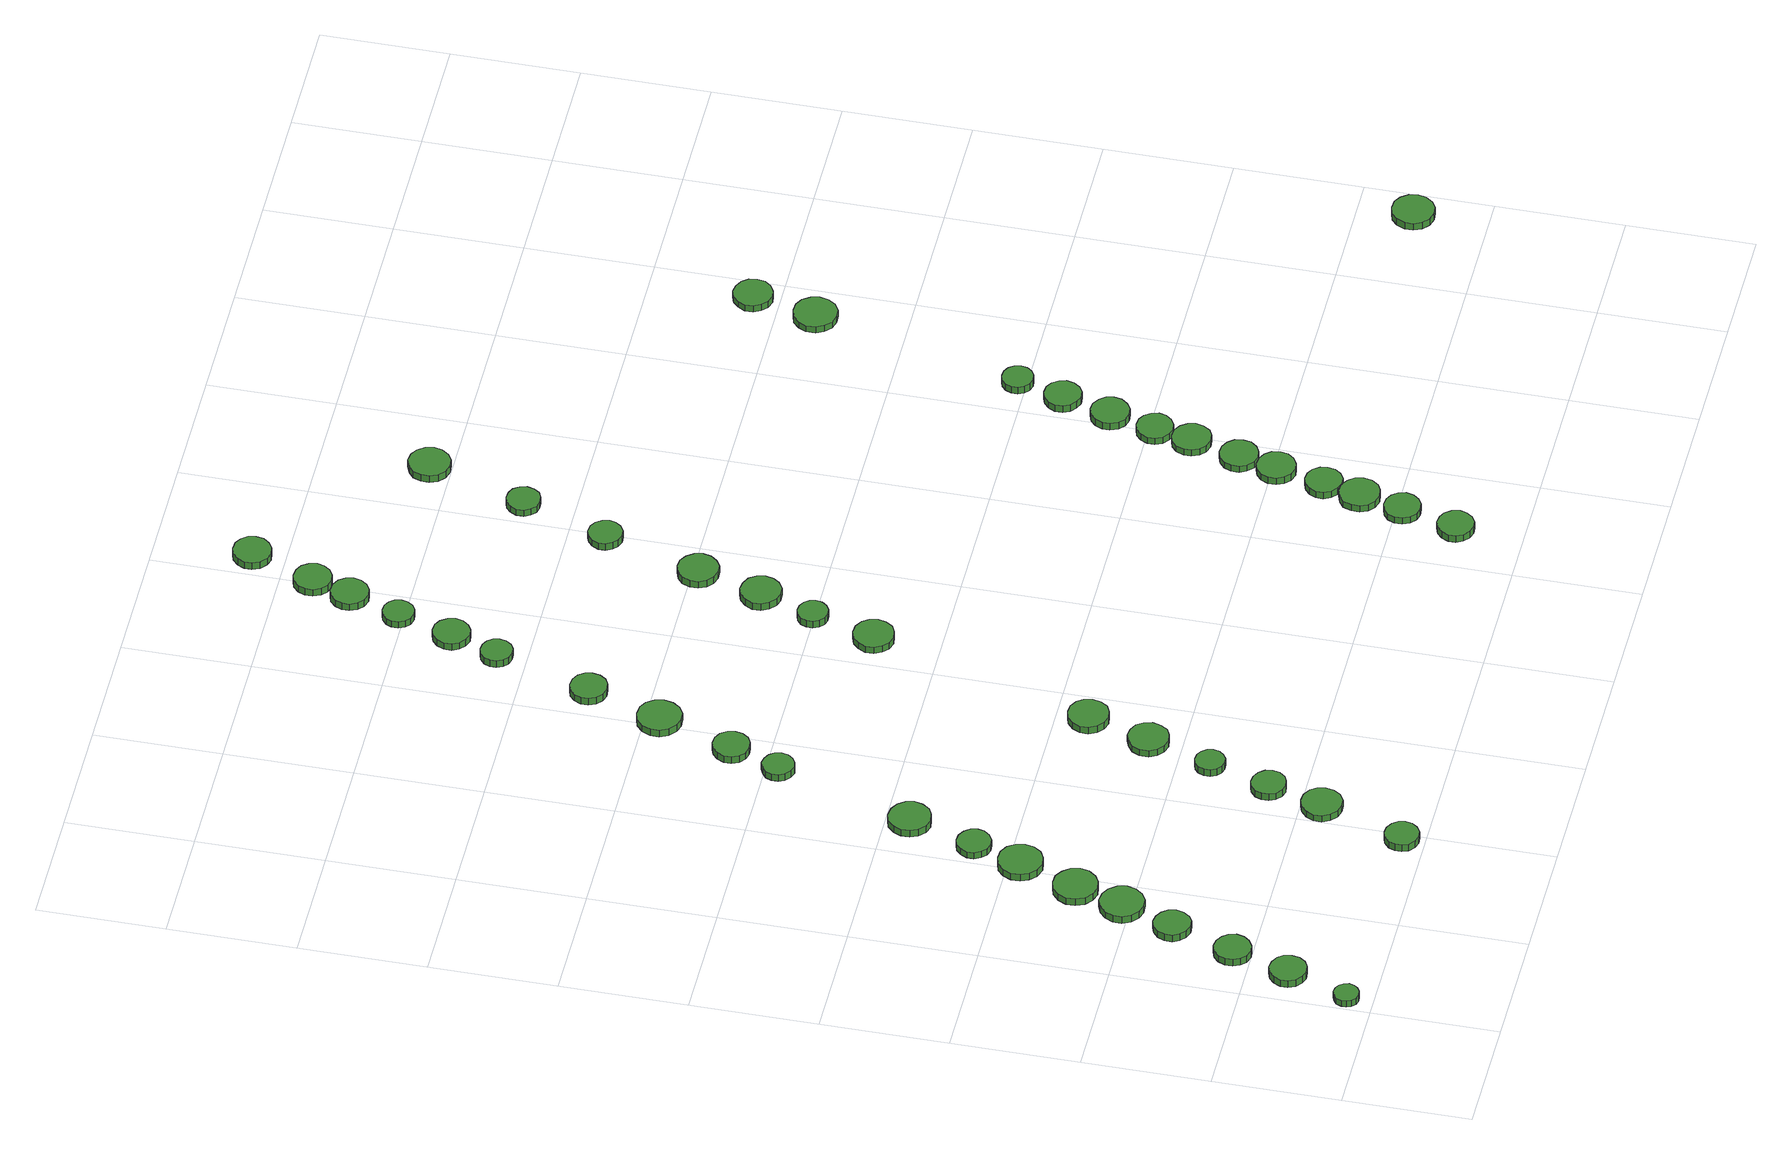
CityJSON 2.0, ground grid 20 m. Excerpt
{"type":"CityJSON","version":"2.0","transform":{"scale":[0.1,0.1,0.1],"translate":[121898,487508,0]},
"CityObjects":{
"tree1":{"type":"SolitaryVegetationObject","attributes":{"function":"something"},"geometry":[{"type":"MultiSurface","lod":"1","boundaries":[[[0,1,2,3,4,5,6,7,8,9,10,11,12,13,14]],[[15,16,17,18,19,20,21,22,23,24,25,26,27,28,29]],[[0,29,28,1]],[[1,28,27,2]],[[2,27,26,3]],[[3,26,25,4]],[[4,25,24,5]],[[5,24,23,6]],[[6,23,22,7]],[[7,22,21,8]],[[8,21,20,9]],[[9,20,19,10]],[[10,19,18,11]],[[11,18,17,12]],[[12,17,16,13]],[[13,16,15,14]],[[14,15,29,0]]]}]},
"tree2":{"type":"SolitaryVegetationObject","attributes":{"function":"something"},"geometry":[{"type":"MultiSurface","lod":"1","boundaries":[[[30,31,32,33,34,35,36,37,38,39,40,41,42,43,44]],[[45,46,47,48,49,50,51,52,53,54,55,56,57,58,59]],[[30,59,58,31]],[[31,58,57,32]],[[32,57,56,33]],[[33,56,55,34]],[[34,55,54,35]],[[35,54,53,36]],[[36,53,52,37]],[[37,52,51,38]],[[38,51,50,39]],[[39,50,49,40]],[[40,49,48,41]],[[41,48,47,42]],[[42,47,46,43]],[[43,46,45,44]],[[44,45,59,30]]]}]},
"tree3":{"type":"SolitaryVegetationObject","attributes":{"function":"something"},"geometry":[{"type":"MultiSurface","lod":"1","boundaries":[[[60,61,62,63,64,65,66,67,68,69,70,71,72,73,74]],[[75,76,77,78,79,80,81,82,83,84,85,86,87,88,89]],[[60,89,88,61]],[[61,88,87,62]],[[62,87,86,63]],[[63,86,85,64]],[[64,85,84,65]],[[65,84,83,66]],[[66,83,82,67]],[[67,82,81,68]],[[68,81,80,69]],[[69,80,79,70]],[[70,79,78,71]],[[71,78,77,72]],[[72,77,76,73]],[[73,76,75,74]],[[74,75,89,60]]]}]},
"tree4":{"type":"SolitaryVegetationObject","attributes":{"function":"something"},"geometry":[{"type":"MultiSurface","lod":"1","boundaries":[[[90,91,92,93,94,95,96,97,98,99,100,101,102,103,104]],[[105,106,107,108,109,110,111,112,113,114,115,116,117,118,119]],[[90,119,118,91]],[[91,118,117,92]],[[92,117,116,93]],[[93,116,115,94]],[[94,115,114,95]],[[95,114,113,96]],[[96,113,112,97]],[[97,112,111,98]],[[98,111,110,99]],[[99,110,109,100]],[[100,109,108,101]],[[101,108,107,102]],[[102,107,106,103]],[[103,106,105,104]],[[104,105,119,90]]]}]},
"tree5":{"type":"SolitaryVegetationObject","attributes":{"function":"something"},"geometry":[{"type":"MultiSurface","lod":"1","boundaries":[[[120,121,122,123,124,125,126,127,128,129,130,131,132,133,134]],[[135,136,137,138,139,140,141,142,143,144,145,146,147,148,149]],[[120,149,148,121]],[[121,148,147,122]],[[122,147,146,123]],[[123,146,145,124]],[[124,145,144,125]],[[125,144,143,126]],[[126,143,142,127]],[[127,142,141,128]],[[128,141,140,129]],[[129,140,139,130]],[[130,139,138,131]],[[131,138,137,132]],[[132,137,136,133]],[[133,136,135,134]],[[134,135,149,120]]]}]},
"tree6":{"type":"SolitaryVegetationObject","attributes":{"function":"something"},"geometry":[{"type":"MultiSurface","lod":"1","boundaries":[[[150,151,152,153,154,155,156,157,158,159,160,161,162,163,164]],[[165,166,167,168,169,170,171,172,173,174,175,176,177,178,179]],[[150,179,178,151]],[[151,178,177,152]],[[152,177,176,153]],[[153,176,175,154]],[[154,175,174,155]],[[155,174,173,156]],[[156,173,172,157]],[[157,172,171,158]],[[158,171,170,159]],[[159,170,169,160]],[[160,169,168,161]],[[161,168,167,162]],[[162,167,166,163]],[[163,166,165,164]],[[164,165,179,150]]]}]},
"tree7":{"type":"SolitaryVegetationObject","attributes":{"function":"something"},"geometry":[{"type":"MultiSurface","lod":"1","boundaries":[[[180,181,182,183,184,185,186,187,188,189,190,191,192,193,194]],[[195,196,197,198,199,200,201,202,203,204,205,206,207,208,209]],[[180,209,208,181]],[[181,208,207,182]],[[182,207,206,183]],[[183,206,205,184]],[[184,205,204,185]],[[185,204,203,186]],[[186,203,202,187]],[[187,202,201,188]],[[188,201,200,189]],[[189,200,199,190]],[[190,199,198,191]],[[191,198,197,192]],[[192,197,196,193]],[[193,196,195,194]],[[194,195,209,180]]]}]},
"tree8":{"type":"SolitaryVegetationObject","attributes":{"function":"something"},"geometry":[{"type":"MultiSurface","lod":"1","boundaries":[[[210,211,212,213,214,215,216,217,218,219,220,221,222,223,224]],[[225,226,227,228,229,230,231,232,233,234,235,236,237,238,239]],[[210,239,238,211]],[[211,238,237,212]],[[212,237,236,213]],[[213,236,235,214]],[[214,235,234,215]],[[215,234,233,216]],[[216,233,232,217]],[[217,232,231,218]],[[218,231,230,219]],[[219,230,229,220]],[[220,229,228,221]],[[221,228,227,222]],[[222,227,226,223]],[[223,226,225,224]],[[224,225,239,210]]]}]},
"tree9":{"type":"SolitaryVegetationObject","attributes":{"function":"something"},"geometry":[{"type":"MultiSurface","lod":"1","boundaries":[[[240,241,242,243,244,245,246,247,248,249,250,251,252,253,254]],[[255,256,257,258,259,260,261,262,263,264,265,266,267,268,269]],[[240,269,268,241]],[[241,268,267,242]],[[242,267,266,243]],[[243,266,265,244]],[[244,265,264,245]],[[245,264,263,246]],[[246,263,262,247]],[[247,262,261,248]],[[248,261,260,249]],[[249,260,259,250]],[[250,259,258,251]],[[251,258,257,252]],[[252,257,256,253]],[[253,256,255,254]],[[254,255,269,240]]]}]},
"tree10":{"type":"SolitaryVegetationObject","attributes":{"function":"something"},"geometry":[{"type":"MultiSurface","lod":"1","boundaries":[[[270,271,272,273,274,275,276,277,278,279,280,281,282,283,284]],[[285,286,287,288,289,290,291,292,293,294,295,296,297,298,299]],[[270,299,298,271]],[[271,298,297,272]],[[272,297,296,273]],[[273,296,295,274]],[[274,295,294,275]],[[275,294,293,276]],[[276,293,292,277]],[[277,292,291,278]],[[278,291,290,279]],[[279,290,289,280]],[[280,289,288,281]],[[281,288,287,282]],[[282,287,286,283]],[[283,286,285,284]],[[284,285,299,270]]]}]},
"tree11":{"type":"SolitaryVegetationObject","attributes":{"function":"something"},"geometry":[{"type":"MultiSurface","lod":"1","boundaries":[[[300,301,302,303,304,305,306,307,308,309,310,311,312,313,314]],[[315,316,317,318,319,320,321,322,323,324,325,326,327,328,329]],[[300,329,328,301]],[[301,328,327,302]],[[302,327,326,303]],[[303,326,325,304]],[[304,325,324,305]],[[305,324,323,306]],[[306,323,322,307]],[[307,322,321,308]],[[308,321,320,309]],[[309,320,319,310]],[[310,319,318,311]],[[311,318,317,312]],[[312,317,316,313]],[[313,316,315,314]],[[314,315,329,300]]]}]},
"tree12":{"type":"SolitaryVegetationObject","attributes":{"function":"something"},"geometry":[{"type":"MultiSurface","lod":"1","boundaries":[[[330,331,332,333,334,335,336,337,338,339,340,341,342,343,344]],[[345,346,347,348,349,350,351,352,353,354,355,356,357,358,359]],[[330,359,358,331]],[[331,358,357,332]],[[332,357,356,333]],[[333,356,355,334]],[[334,355,354,335]],[[335,354,353,336]],[[336,353,352,337]],[[337,352,351,338]],[[338,351,350,339]],[[339,350,349,340]],[[340,349,348,341]],[[341,348,347,342]],[[342,347,346,343]],[[343,346,345,344]],[[344,345,359,330]]]}]},
"tree13":{"type":"SolitaryVegetationObject","attributes":{"function":"something"},"geometry":[{"type":"MultiSurface","lod":"1","boundaries":[[[360,361,362,363,364,365,366,367,368,369,370,371,372,373,374]],[[375,376,377,378,379,380,381,382,383,384,385,386,387,388,389]],[[360,389,388,361]],[[361,388,387,362]],[[362,387,386,363]],[[363,386,385,364]],[[364,385,384,365]],[[365,384,383,366]],[[366,383,382,367]],[[367,382,381,368]],[[368,381,380,369]],[[369,380,379,370]],[[370,379,378,371]],[[371,378,377,372]],[[372,377,376,373]],[[373,376,375,374]],[[374,375,389,360]]]}]},
"tree14":{"type":"SolitaryVegetationObject","attributes":{"function":"something"},"geometry":[{"type":"MultiSurface","lod":"1","boundaries":[[[390,391,392,393,394,395,396,397,398,399,400,401,402,403,404]],[[405,406,407,408,409,410,411,412,413,414,415,416,417,418,419]],[[390,419,418,391]],[[391,418,417,392]],[[392,417,416,393]],[[393,416,415,394]],[[394,415,414,395]],[[395,414,413,396]],[[396,413,412,397]],[[397,412,411,398]],[[398,411,410,399]],[[399,410,409,400]],[[400,409,408,401]],[[401,408,407,402]],[[402,407,406,403]],[[403,406,405,404]],[[404,405,419,390]]]}]},
"tree15":{"type":"SolitaryVegetationObject","attributes":{"function":"something"},"geometry":[{"type":"MultiSurface","lod":"1","boundaries":[[[420,421,422,423,424,425,426,427,428,429,430,431,432,433,434]],[[435,436,437,438,439,440,441,442,443,444,445,446,447,448,449]],[[420,449,448,421]],[[421,448,447,422]],[[422,447,446,423]],[[423,446,445,424]],[[424,445,444,425]],[[425,444,443,426]],[[426,443,442,427]],[[427,442,441,428]],[[428,441,440,429]],[[429,440,439,430]],[[430,439,438,431]],[[431,438,437,432]],[[432,437,436,433]],[[433,436,435,434]],[[434,435,449,420]]]}]},
"tree16":{"type":"SolitaryVegetationObject","attributes":{"function":"something"},"geometry":[{"type":"MultiSurface","lod":"1","boundaries":[[[450,451,452,453,454,455,456,457,458,459,460,461,462,463,464]],[[465,466,467,468,469,470,471,472,473,474,475,476,477,478,479]],[[450,479,478,451]],[[451,478,477,452]],[[452,477,476,453]],[[453,476,475,454]],[[454,475,474,455]],[[455,474,473,456]],[[456,473,472,457]],[[457,472,471,458]],[[458,471,470,459]],[[459,470,469,460]],[[460,469,468,461]],[[461,468,467,462]],[[462,467,466,463]],[[463,466,465,464]],[[464,465,479,450]]]}]},
"tree17":{"type":"SolitaryVegetationObject","attributes":{"function":"something"},"geometry":[{"type":"MultiSurface","lod":"1","boundaries":[[[480,481,482,483,484,485,486,487,488,489,490,491,492,493,494]],[[495,496,497,498,499,500,501,502,503,504,505,506,507,508,509]],[[480,509,508,481]],[[481,508,507,482]],[[482,507,506,483]],[[483,506,505,484]],[[484,505,504,485]],[[485,504,503,486]],[[486,503,502,487]],[[487,502,501,488]],[[488,501,500,489]],[[489,500,499,490]],[[490,499,498,491]],[[491,498,497,492]],[[492,497,496,493]],[[493,496,495,494]],[[494,495,509,480]]]}]},
"tree18":{"type":"SolitaryVegetationObject","attributes":{"function":"something"},"geometry":[{"type":"MultiSurface","lod":"1","boundaries":[[[510,511,512,513,514,515,516,517,518,519,520,521,522,523,524]],[[525,526,527,528,529,530,531,532,533,534,535,536,537,538,539]],[[510,539,538,511]],[[511,538,537,512]],[[512,537,536,513]],[[513,536,535,514]],[[514,535,534,515]],[[515,534,533,516]],[[516,533,532,517]],[[517,532,531,518]],[[518,531,530,519]],[[519,530,529,520]],[[520,529,528,521]],[[521,528,527,522]],[[522,527,526,523]],[[523,526,525,524]],[[524,525,539,510]]]}]},
"tree19":{"type":"SolitaryVegetationObject","attributes":{"function":"something"},"geometry":[{"type":"MultiSurface","lod":"1","boundaries":[[[540,541,542,543,544,545,546,547,548,549,550,551,552,553,554]],[[555,556,557,558,559,560,561,562,563,564,565,566,567,568,569]],[[540,569,568,541]],[[541,568,567,542]],[[542,567,566,543]],[[543,566,565,544]],[[544,565,564,545]],[[545,564,563,546]],[[546,563,562,547]],[[547,562,561,548]],[[548,561,560,549]],[[549,560,559,550]],[[550,559,558,551]],[[551,558,557,552]],[[552,557,556,553]],[[553,556,555,554]],[[554,555,569,540]]]}]},
"tree20":{"type":"SolitaryVegetationObject","attributes":{"function":"something"},"geometry":[{"type":"MultiSurface","lod":"1","boundaries":[[[570,571,572,573,574,575,576,577,578,579,580,581,582,583,584]],[[585,586,587,588,589,590,591,592,593,594,595,596,597,598,599]],[[570,599,598,571]],[[571,598,597,572]],[[572,597,596,573]],[[573,596,595,574]],[[574,595,594,575]],[[575,594,593,576]],[[576,593,592,577]],[[577,592,591,578]],[[578,591,590,579]],[[579,590,589,580]],[[580,589,588,581]],[[581,588,587,582]],[[582,587,586,583]],[[583,586,585,584]],[[584,585,599,570]]]}]},
"tree21":{"type":"SolitaryVegetationObject","attributes":{"function":"something"},"geometry":[{"type":"MultiSurface","lod":"1","boundaries":[[[600,601,602,603,604,605,606,607,608,609,610,611,612,613,614]],[[615,616,617,618,619,620,621,622,623,624,625,626,627,628,629]],[[600,629,628,601]],[[601,628,627,602]],[[602,627,626,603]],[[603,626,625,604]],[[604,625,624,605]],[[605,624,623,606]],[[606,623,622,607]],[[607,622,621,608]],[[608,621,620,609]],[[609,620,619,610]],[[610,619,618,611]],[[611,618,617,612]],[[612,617,616,613]],[[613,616,615,614]],[[614,615,629,600]]]}]},
"tree22":{"type":"SolitaryVegetationObject","attributes":{"function":"something"},"geometry":[{"type":"MultiSurface","lod":"1","boundaries":[[[630,631,632,633,634,635,636,637,638,639,640,641,642,643,644]],[[645,646,647,648,649,650,651,652,653,654,655,656,657,658,659]],[[630,659,658,631]],[[631,658,657,632]],[[632,657,656,633]],[[633,656,655,634]],[[634,655,654,635]],[[635,654,653,636]],[[636,653,652,637]],[[637,652,651,638]],[[638,651,650,639]],[[639,650,649,640]],[[640,649,648,641]],[[641,648,647,642]],[[642,647,646,643]],[[643,646,645,644]],[[644,645,659,630]]]}]},
"tree23":{"type":"SolitaryVegetationObject","attributes":{"function":"something"},"geometry":[{"type":"MultiSurface","lod":"1","boundaries":[[[660,661,662,663,664,665,666,667,668,669,670,671,672,673,674]],[[675,676,677,678,679,680,681,682,683,684,685,686,687,688,689]],[[660,689,688,661]],[[661,688,687,662]],[[662,687,686,663]],[[663,686,685,664]],[[664,685,684,665]],[[665,684,683,666]],[[666,683,682,667]],[[667,682,681,668]],[[668,681,680,669]],[[669,680,679,670]],[[670,679,678,671]],[[671,678,677,672]],[[672,677,676,673]],[[673,676,675,674]],[[674,675,689,660]]]}]},
"tree24":{"type":"SolitaryVegetationObject","attributes":{"function":"something"},"geometry":[{"type":"MultiSurface","lod":"1","boundaries":[[[690,691,692,693,694,695,696,697,698,699,700,701,702,703,704]],[[705,706,707,708,709,710,711,712,713,714,715,716,717,718,719]],[[690,719,718,691]],[[691,718,717,692]],[[692,717,716,693]],[[693,716,715,694]],[[694,715,714,695]],[[695,714,713,696]],[[696,713,712,697]],[[697,712,711,698]],[[698,711,710,699]],[[699,710,709,700]],[[700,709,708,701]],[[701,708,707,702]],[[702,707,706,703]],[[703,706,705,704]],[[704,705,719,690]]]}]},
"tree25":{"type":"SolitaryVegetationObject","attributes":{"function":"something"},"geometry":[{"type":"MultiSurface","lod":"1","boundaries":[[[720,721,722,723,724,725,726,727,728,729,730,731,732,733,734]],[[735,736,737,738,739,740,741,742,743,744,745,746,747,748,749]],[[720,749,748,721]],[[721,748,747,722]],[[722,747,746,723]],[[723,746,745,724]],[[724,745,744,725]],[[725,744,743,726]],[[726,743,742,727]],[[727,742,741,728]],[[728,741,740,729]],[[729,740,739,730]],[[730,739,738,731]],[[731,738,737,732]],[[732,737,736,733]],[[733,736,735,734]],[[734,735,749,720]]]}]},
"tree26":{"type":"SolitaryVegetationObject","attributes":{"function":"something"},"geometry":[{"type":"MultiSurface","lod":"1","boundaries":[[[750,751,752,753,754,755,756,757,758,759,760,761,762,763,764]],[[765,766,767,768,769,770,771,772,773,774,775,776,777,778,779]],[[750,779,778,751]],[[751,778,777,752]],[[752,777,776,753]],[[753,776,775,754]],[[754,775,774,755]],[[755,774,773,756]],[[756,773,772,757]],[[757,772,771,758]],[[758,771,770,759]],[[759,770,769,760]],[[760,769,768,761]],[[761,768,767,762]],[[762,767,766,763]],[[763,766,765,764]],[[764,765,779,750]]]}]},
"tree27":{"type":"SolitaryVegetationObject","attributes":{"function":"something"},"geometry":[{"type":"MultiSurface","lod":"1","boundaries":[[[780,781,782,783,784,785,786,787,788,789,790,791,792,793,794]],[[795,796,797,798,799,800,801,802,803,804,805,806,807,808,809]],[[780,809,808,781]],[[781,808,807,782]],[[782,807,806,783]],[[783,806,805,784]],[[784,805,804,785]],[[785,804,803,786]],[[786,803,802,787]],[[787,802,801,788]],[[788,801,800,789]],[[789,800,799,790]],[[790,799,798,791]],[[791,798,797,792]],[[792,797,796,793]],[[793,796,795,794]],[[794,795,809,780]]]}]},
"tree28":{"type":"SolitaryVegetationObject","attributes":{"function":"something"},"geometry":[{"type":"MultiSurface","lod":"1","boundaries":[[[810,811,812,813,814,815,816,817,818,819,820,821,822,823,824]],[[825,826,827,828,829,830,831,832,833,834,835,836,837,838,839]],[[810,839,838,811]],[[811,838,837,812]],[[812,837,836,813]],[[813,836,835,814]],[[814,835,834,815]],[[815,834,833,816]],[[816,833,832,817]],[[817,832,831,818]],[[818,831,830,819]],[[819,830,829,820]],[[820,829,828,821]],[[821,828,827,822]],[[822,827,826,823]],[[823,826,825,824]],[[824,825,839,810]]]}]},
"tree29":{"type":"SolitaryVegetationObject","attributes":{"function":"something"},"geometry":[{"type":"MultiSurface","lod":"1","boundaries":[[[840,841,842,843,844,845,846,847,848,849,850,851,852,853,854]],[[855,856,857,858,859,860,861,862,863,864,865,866,867,868,869]],[[840,869,868,841]],[[841,868,867,842]],[[842,867,866,843]],[[843,866,865,844]],[[844,865,864,845]],[[845,864,863,846]],[[846,863,862,847]],[[847,862,861,848]],[[848,861,860,849]],[[849,860,859,850]],[[850,859,858,851]],[[851,858,857,852]],[[852,857,856,853]],[[853,856,855,854]],[[854,855,869,840]]]}]},
"tree30":{"type":"SolitaryVegetationObject","attributes":{"function":"something"},"geometry":[{"type":"MultiSurface","lod":"1","boundaries":[[[870,871,872,873,874,875,876,877,878,879,880,881,882,883,884]],[[885,886,887,888,889,890,891,892,893,894,895,896,897,898,899]],[[870,899,898,871]],[[871,898,897,872]],[[872,897,896,873]],[[873,896,895,874]],[[874,895,894,875]],[[875,894,893,876]],[[876,893,892,877]],[[877,892,891,878]],[[878,891,890,879]],[[879,890,889,880]],[[880,889,888,881]],[[881,888,887,882]],[[882,887,886,883]],[[883,886,885,884]],[[884,885,899,870]]]}]},
"tree31":{"type":"SolitaryVegetationObject","attributes":{"function":"something"},"geometry":[{"type":"MultiSurface","lod":"1","boundaries":[[[900,901,902,903,904,905,906,907,908,909,910,911,912,913,914]],[[915,916,917,918,919,920,921,922,923,924,925,926,927,928,929]],[[900,929,928,901]],[[901,928,927,902]],[[902,927,926,903]],[[903,926,925,904]],[[904,925,924,905]],[[905,924,923,906]],[[906,923,922,907]],[[907,922,921,908]],[[908,921,920,909]],[[909,920,919,910]],[[910,919,918,911]],[[911,918,917,912]],[[912,917,916,913]],[[913,916,915,914]],[[914,915,929,900]]]}]},
"tree32":{"type":"SolitaryVegetationObject","attributes":{"function":"something"},"geometry":[{"type":"MultiSurface","lod":"1","boundaries":[[[930,931,932,933,934,935,936,937,938,939,940,941,942,943,944]],[[945,946,947,948,949,950,951,952,953,954,955,956,957,958,959]],[[930,959,958,931]],[[931,958,957,932]],[[932,957,956,933]],[[933,956,955,934]],[[934,955,954,935]],[[935,954,953,936]],[[936,953,952,937]],[[937,952,951,938]],[[938,951,950,939]],[[939,950,949,940]],[[940,949,948,941]],[[941,948,947,942]],[[942,947,946,943]],[[943,946,945,944]],[[944,945,959,930]]]}]},
"tree33":{"type":"SolitaryVegetationObject","attributes":{"function":"something"},"geometry":[{"type":"MultiSurface","lod":"1","boundaries":[[[960,961,962,963,964,965,966,967,968,969,970,971,972,973,974]],[[975,976,977,978,979,980,981,982,983,984,985,986,987,988,989]],[[960,989,988,961]],[[961,988,987,962]],[[962,987,986,963]],[[963,986,985,964]],[[964,985,984,965]],[[965,984,983,966]],[[966,983,982,967]],[[967,982,981,968]],[[968,981,980,969]],[[969,980,979,970]],[[970,979,978,971]],[[971,978,977,972]],[[972,977,976,973]],[[973,976,975,974]],[[974,975,989,960]]]}]},
"tree34":{"type":"SolitaryVegetationObject","attributes":{"function":"something"},"geometry":[{"type":"MultiSurface","lod":"1","boundaries":[[[990,991,992,993,994,995,996,997,998,999,1000,1001,1002,1003,1004]],[[1005,1006,1007,1008,1009,1010,1011,1012,1013,1014,1015,1016,1017,1018,1019]],[[990,1019,1018,991]],[[991,1018,1017,992]],[[992,1017,1016,993]],[[993,1016,1015,994]],[[994,1015,1014,995]],[[995,1014,1013,996]],[[996,1013,1012,997]],[[997,1012,1011,998]],[[998,1011,1010,999]],[[999,1010,1009,1000]],[[1000,1009,1008,1001]],[[1001,1008,1007,1002]],[[1002,1007,1006,1003]],[[1003,1006,1005,1004]],[[1004,1005,1019,990]]]}]},
"tree35":{"type":"SolitaryVegetationObject","attributes":{"function":"something"},"geometry":[{"type":"MultiSurface","lod":"1","boundaries":[[[1020,1021,1022,1023,1024,1025,1026,1027,1028,1029,1030,1031,1032,1033,1034]],[[1035,1036,1037,1038,1039,1040,1041,1042,1043,1044,1045,1046,1047,1048,1049]],[[1020,1049,1048,1021]],[[1021,1048,1047,1022]],[[1022,1047,1046,1023]],[[1023,1046,1045,1024]],[[1024,1045,1044,1025]],[[1025,1044,1043,1026]],[[1026,1043,1042,1027]],[[1027,1042,1041,1028]],[[1028,1041,1040,1029]],[[1029,1040,1039,1030]],[[1030,1039,1038,1031]],[[1031,1038,1037,1032]],[[1032,1037,1036,1033]],[[1033,1036,1035,1034]],[[1034,1035,1049,1020]]]}]},
"tree36":{"type":"SolitaryVegetationObject","attributes":{"function":"something"},"geometry":[{"type":"MultiSurface","lod":"1","boundaries":[[[1050,1051,1052,1053,1054,1055,1056,1057,1058,1059,1060,1061,1062,1063,1064]],[[1065,1066,1067,1068,1069,1070,1071,1072,1073,1074,1075,1076,1077,1078,1079]],[[1050,1079,1078,1051]],[[1051,1078,1077,1052]],[[1052,1077,1076,1053]],[[1053,1076,1075,1054]],[[1054,1075,1074,1055]],[[1055,1074,1073,1056]],[[1056,1073,1072,1057]],[[1057,1072,1071,1058]],[[1058,1071,1070,1059]],[[1059,1070,1069,1060]],[[1060,1069,1068,1061]],[[1061,1068,1067,1062]],[[1062,1067,1066,1063]],[[1063,1066,1065,1064]],[[1064,1065,1079,1050]]]}]},
"tree37":{"type":"SolitaryVegetationObject","attributes":{"function":"something"},"geometry":[{"type":"MultiSurface","lod":"1","boundaries":[[[1080,1081,1082,1083,1084,1085,1086,1087,1088,1089,1090,1091,1092,1093,1094]],[[1095,1096,1097,1098,1099,1100,1101,1102,1103,1104,1105,1106,1107,1108,1109]],[[1080,1109,1108,1081]],[[1081,1108,1107,1082]],[[1082,1107,1106,1083]],[[1083,1106,1105,1084]],[[1084,1105,1104,1085]],[[1085,1104,1103,1086]],[[1086,1103,1102,1087]],[[1087,1102,1101,1088]],[[1088,1101,1100,1089]],[[1089,1100,1099,1090]],[[1090,1099,1098,1091]],[[1091,1098,1097,1092]],[[1092,1097,1096,1093]],[[1093,1096,1095,1094]],[[1094,1095,1109,1080]]]}]},
"tree38":{"type":"SolitaryVegetationObject","attributes":{"function":"something"},"geometry":[{"type":"MultiSurface","lod":"1","boundaries":[[[1110,1111,1112,1113,1114,1115,1116,1117,1118,1119,1120,1121,1122,1123,1124]],[[1125,1126,1127,1128,1129,1130,1131,1132,1133,1134,1135,1136,1137,1138,1139]],[[1110,1139,1138,1111]],[[1111,1138,1137,1112]],[[1112,1137,1136,1113]],[[1113,1136,1135,1114]],[[1114,1135,1134,1115]],[[1115,1134,1133,1116]],[[1116,1133,1132,1117]],[[1117,1132,1131,1118]],[[1118,1131,1130,1119]],[[1119,1130,1129,1120]],[[1120,1129,1128,1121]],[[1121,1128,1127,1122]],[[1122,1127,1126,1123]],[[1123,1126,1125,1124]],[[1124,1125,1139,1110]]]}]},
"tree39":{"type":"SolitaryVegetationObject","attributes":{"function":"something"},"geometry":[{"type":"MultiSurface","lod":"1","boundaries":[[[1140,1141,1142,1143,1144,1145,1146,1147,1148,1149,1150,1151,1152,1153,1154]],[[1155,1156,1157,1158,1159,1160,1161,1162,1163,1164,1165,1166,1167,1168,1169]],[[1140,1169,1168,1141]],[[1141,1168,1167,1142]],[[1142,1167,1166,1143]],[[1143,1166,1165,1144]],[[1144,1165,1164,1145]],[[1145,1164,1163,1146]],[[1146,1163,1162,1147]],[[1147,1162,1161,1148]],[[1148,1161,1160,1149]],[[1149,1160,1159,1150]],[[1150,1159,1158,1151]],[[1151,1158,1157,1152]],[[1152,1157,1156,1153]],[[1153,1156,1155,1154]],[[1154,1155,1169,1140]]]}]},
"tree40":{"type":"SolitaryVegetationObject","attributes":{"function":"something"},"geometry":[{"type":"MultiSurface","lod":"1","boundaries":[[[1170,1171,1172,1173,1174,1175,1176,1177,1178,1179,1180,1181,1182,1183,1184]],[[1185,1186,1187,1188,1189,1190,1191,1192,1193,1194,1195,1196,1197,1198,1199]],[[1170,1199,1198,1171]],[[1171,1198,1197,1172]],[[1172,1197,1196,1173]],[[1173,1196,1195,1174]],[[1174,1195,1194,1175]],[[1175,1194,1193,1176]],[[1176,1193,1192,1177]],[[1177,1192,1191,1178]],[[1178,1191,1190,1179]],[[1179,1190,1189,1180]],[[1180,1189,1188,1181]],[[1181,1188,1187,1182]],[[1182,1187,1186,1183]],[[1183,1186,1185,1184]],[[1184,1185,1199,1170]]]}]},
"tree41":{"type":"SolitaryVegetationObject","attributes":{"function":"something"},"geometry":[{"type":"MultiSurface","lod":"1","boundaries":[[[1200,1201,1202,1203,1204,1205,1206,1207,1208,1209,1210,1211,1212,1213,1214]],[[1215,1216,1217,1218,1219,1220,1221,1222,1223,1224,1225,1226,1227,1228,1229]],[[1200,1229,1228,1201]],[[1201,1228,1227,1202]],[[1202,1227,1226,1203]],[[1203,1226,1225,1204]],[[1204,1225,1224,1205]],[[1205,1224,1223,1206]],[[1206,1223,1222,1207]],[[1207,1222,1221,1208]],[[1208,1221,1220,1209]],[[1209,1220,1219,1210]],[[1210,1219,1218,1211]],[[1211,1218,1217,1212]],[[1212,1217,1216,1213]],[[1213,1216,1215,1214]],[[1214,1215,1229,1200]]]}]},
"tree42":{"type":"SolitaryVegetationObject","attributes":{"function":"something"},"geometry":[{"type":"MultiSurface","lod":"1","boundaries":[[[1230,1231,1232,1233,1234,1235,1236,1237,1238,1239,1240,1241,1242,1243,1244]],[[1245,1246,1247,1248,1249,1250,1251,1252,1253,1254,1255,1256,1257,1258,1259]],[[1230,1259,1258,1231]],[[1231,1258,1257,1232]],[[1232,1257,1256,1233]],[[1233,1256,1255,1234]],[[1234,1255,1254,1235]],[[1235,1254,1253,1236]],[[1236,1253,1252,1237]],[[1237,1252,1251,1238]],[[1238,1251,1250,1239]],[[1239,1250,1249,1240]],[[1240,1249,1248,1241]],[[1241,1248,1247,1242]],[[1242,1247,1246,1243]],[[1243,1246,1245,1244]],[[1244,1245,1259,1230]]]}]},
"tree43":{"type":"SolitaryVegetationObject","attributes":{"function":"something"},"geometry":[{"type":"MultiSurface","lod":"1","boundaries":[[[1260,1261,1262,1263,1264,1265,1266,1267,1268,1269,1270,1271,1272,1273,1274]],[[1275,1276,1277,1278,1279,1280,1281,1282,1283,1284,1285,1286,1287,1288,1289]],[[1260,1289,1288,1261]],[[1261,1288,1287,1262]],[[1262,1287,1286,1263]],[[1263,1286,1285,1264]],[[1264,1285,1284,1265]],[[1265,1284,1283,1266]],[[1266,1283,1282,1267]],[[1267,1282,1281,1268]],[[1268,1281,1280,1269]],[[1269,1280,1279,1270]],[[1270,1279,1278,1271]],[[1271,1278,1277,1272]],[[1272,1277,1276,1273]],[[1273,1276,1275,1274]],[[1274,1275,1289,1260]]]}]},
"tree44":{"type":"SolitaryVegetationObject","attributes":{"function":"something"},"geometry":[{"type":"MultiSurface","lod":"1","boundaries":[[[1290,1291,1292,1293,1294,1295,1296,1297,1298,1299,1300,1301,1302,1303,1304]],[[1305,1306,1307,1308,1309,1310,1311,1312,1313,1314,1315,1316,1317,1318,1319]],[[1290,1319,1318,1291]],[[1291,1318,1317,1292]],[[1292,1317,1316,1293]],[[1293,1316,1315,1294]],[[1294,1315,1314,1295]],[[1295,1314,1313,1296]],[[1296,1313,1312,1297]],[[1297,1312,1311,1298]],[[1298,1311,1310,1299]],[[1299,1310,1309,1300]],[[1300,1309,1308,1301]],[[1301,1308,1307,1302]],[[1302,1307,1306,1303]],[[1303,1306,1305,1304]],[[1304,1305,1319,1290]]]}]},
"tree45":{"type":"SolitaryVegetationObject","attributes":{"function":"something"},"geometry":[{"type":"MultiSurface","lod":"1","boundaries":[[[1320,1321,1322,1323,1324,1325,1326,1327,1328,1329,1330,1331,1332,1333,1334]],[[1335,1336,1337,1338,1339,1340,1341,1342,1343,1344,1345,1346,1347,1348,1349]],[[1320,1349,1348,1321]],[[1321,1348,1347,1322]],[[1322,1347,1346,1323]],[[1323,1346,1345,1324]],[[1324,1345,1344,1325]],[[1325,1344,1343,1326]],[[1326,1343,1342,1327]],[[1327,1342,1341,1328]],[[1328,1341,1340,1329]],[[1329,1340,1339,1330]],[[1330,1339,1338,1331]],[[1331,1338,1337,1332]],[[1332,1337,1336,1333]],[[1333,1336,1335,1334]],[[1334,1335,1349,1320]]]}]},
"tree46":{"type":"SolitaryVegetationObject","attributes":{"function":"something"},"geometry":[{"type":"MultiSurface","lod":"1","boundaries":[[[1350,1351,1352,1353,1354,1355,1356,1357,1358,1359,1360,1361,1362,1363,1364]],[[1365,1366,1367,1368,1369,1370,1371,1372,1373,1374,1375,1376,1377,1378,1379]],[[1350,1379,1378,1351]],[[1351,1378,1377,1352]],[[1352,1377,1376,1353]],[[1353,1376,1375,1354]],[[1354,1375,1374,1355]],[[1355,1374,1373,1356]],[[1356,1373,1372,1357]],[[1357,1372,1371,1358]],[[1358,1371,1370,1359]],[[1359,1370,1369,1360]],[[1360,1369,1368,1361]],[[1361,1368,1367,1362]],[[1362,1367,1366,1363]],[[1363,1366,1365,1364]],[[1364,1365,1379,1350]]]}]}
},
"vertices":[
[43,41,15],[41,49,15],[36,56,15],[29,60,15],[21,61,15],[13,58,15],[7,53,15],[4,45,15],[4,37,15],[7,30,15],[13,24,15],[21,22,15],[29,23,15],[36,27,15],[41,33,15],[41,33,3],[36,27,3],[29,23,3],[21,22,3],[13,24,3],[7,30,3],[4,37,3],[4,45,3],[7,53,3],[13,58,3],[21,61,3],[29,60,3],[36,56,3],[41,49,3],[43,41,3],
[85,138,16],[83,150,16],[76,159,16],[65,165,16],[53,167,16],[42,163,16],[33,155,16],[28,144,16],[28,132,16],[33,121,16],[42,113,16],[53,109,16],[65,110,16],[76,116,16],[83,126,16],[83,126,3],[76,116,3],[65,110,3],[53,109,3],[42,113,3],[33,121,3],[28,132,3],[28,144,3],[33,155,3],[42,163,3],[53,167,3],[65,165,3],[76,159,3],[83,150,3],[85,138,3],
[114,229,16],[111,241,16],[104,250,16],[94,256,16],[82,258,16],[70,254,16],[62,246,16],[57,235,16],[57,223,16],[62,212,16],[70,204,16],[82,200,16],[94,202,16],[104,208,16],[111,217,16],[111,217,3],[104,208,3],[94,202,3],[82,200,3],[70,204,3],[62,212,3],[57,223,3],[57,235,3],[62,246,3],[70,254,3],[82,258,3],[94,256,3],[104,250,3],[111,241,3],[114,229,3],
[148,329,16],[145,341,16],[138,350,16],[128,356,16],[116,358,16],[105,354,16],[96,346,16],[91,335,16],[91,323,16],[96,312,16],[105,304,16],[116,300,16],[128,301,16],[138,307,16],[145,317,16],[145,317,3],[138,307,3],[128,301,3],[116,300,3],[105,304,3],[96,312,3],[91,323,3],[91,335,3],[96,346,3],[105,354,3],[116,358,3],[128,356,3],[138,350,3],[145,341,3],[148,329,3],
[183,412,17],[180,426,17],[171,438,17],[159,445,17],[144,447,17],[131,442,17],[120,432,17],[114,419,17],[114,405,17],[120,392,17],[131,382,17],[144,378,17],[159,379,17],[171,386,17],[180,398,17],[180,398,4],[171,386,4],[159,379,4],[144,378,4],[131,382,4],[120,392,4],[114,405,4],[114,419,4],[120,432,4],[131,442,4],[144,447,4],[159,445,4],[171,438,4],[180,426,4],[183,412,4],
[208,489,16],[205,503,16],[196,514,16],[184,522,16],[170,523,16],[156,519,16],[145,509,16],[139,496,16],[139,482,16],[145,468,16],[156,459,16],[170,454,16],[184,456,16],[196,463,16],[205,475,16],[205,475,3],[196,463,3],[184,456,3],[170,454,3],[156,459,3],[145,468,3],[139,482,3],[139,496,3],[145,509,3],[156,519,3],[170,523,3],[184,522,3],[196,514,3],[205,503,3],[208,489,3],
[243,581,16],[240,595,16],[232,607,16],[219,614,16],[205,615,16],[191,611,16],[181,601,16],[175,588,16],[175,574,16],[181,561,16],[191,551,16],[205,546,16],[219,548,16],[232,555,16],[240,567,16],[240,567,3],[232,555,3],[219,548,3],[205,546,3],[191,551,3],[181,561,3],[175,574,3],[175,588,3],[181,601,3],[191,611,3],[205,615,3],[219,614,3],[232,607,3],[240,595,3],[243,581,3],
[415,36,15],[413,46,15],[406,55,15],[396,61,15],[385,62,15],[375,59,15],[366,51,15],[362,41,15],[362,30,15],[366,20,15],[375,12,15],[385,9,15],[396,10,15],[406,16,15],[413,25,15],[413,25,2],[406,16,2],[396,10,2],[385,9,2],[375,12,2],[366,20,2],[362,30,2],[362,41,2],[366,51,2],[375,59,2],[385,62,2],[396,61,2],[406,55,2],[413,46,2],[415,36,2],
[261,657,16],[259,668,16],[252,677,16],[242,683,16],[231,684,16],[221,681,16],[213,673,16],[208,663,16],[208,652,16],[213,642,16],[221,634,16],[231,631,16],[242,632,16],[252,638,16],[259,647,16],[259,647,4],[252,638,4],[242,632,4],[231,631,4],[221,634,4],[213,642,4],[208,652,4],[208,663,4],[213,673,4],[221,681,4],[231,684,4],[242,683,4],[252,677,4],[259,668,4],[261,657,4],
[462,168,16],[459,181,16],[452,191,16],[440,198,16],[427,199,16],[415,195,16],[405,186,16],[399,174,16],[399,161,16],[405,149,16],[415,140,16],[427,136,16],[440,137,16],[452,144,16],[459,155,16],[459,155,4],[452,144,4],[440,137,4],[427,136,4],[415,140,4],[405,149,4],[399,161,4],[399,174,4],[405,186,4],[415,195,4],[427,199,4],[440,198,4],[452,191,4],[459,181,4],[462,168,4],
[300,763,17],[297,776,17],[289,787,17],[277,794,17],[263,796,17],[250,792,17],[240,782,17],[235,770,17],[235,756,17],[240,744,17],[250,734,17],[263,730,17],[277,732,17],[289,738,17],[297,750,17],[297,750,4],[289,738,4],[277,732,4],[263,730,4],[250,734,4],[240,744,4],[235,756,4],[235,770,4],[240,782,4],[250,792,4],[263,796,4],[277,794,4],[289,787,4],[297,776,4],[300,763,4],
[483,254,16],[481,265,16],[474,274,16],[464,280,16],[453,281,16],[443,278,16],[434,270,16],[430,260,16],[430,249,16],[434,239,16],[443,231,16],[453,228,16],[464,229,16],[474,234,16],[481,243,16],[481,243,3],[474,234,3],[464,229,3],[453,228,3],[443,231,3],[434,239,3],[430,249,3],[430,260,3],[434,270,3],[443,278,3],[453,281,3],[464,280,3],[474,274,3],[481,265,3],[483,254,3],
[511,351,15],[509,360,15],[503,368,15],[495,373,15],[485,374,15],[476,371,15],[469,365,15],[465,356,15],[465,346,15],[469,337,15],[476,331,15],[485,328,15],[495,329,15],[503,334,15],[509,341,15],[509,341,2],[503,334,2],[495,329,2],[485,328,2],[476,331,2],[469,337,2],[465,346,2],[465,356,2],[469,365,2],[476,371,2],[485,374,2],[495,373,2],[503,368,2],[509,360,2],[511,351,2],
[366,981,15],[364,991,15],[358,999,15],[349,1004,15],[339,1006,15],[329,1002,15],[321,995,15],[317,986,15],[317,975,15],[321,966,15],[329,959,15],[339,955,15],[349,957,15],[358,962,15],[364,970,15],[364,970,2],[358,962,2],[349,957,2],[339,955,2],[329,959,2],[321,966,2],[317,975,2],[317,986,2],[321,995,2],[329,1002,2],[339,1006,2],[349,1004,2],[358,999,2],[364,991,2],[366,981,2],
[549,452,16],[546,465,16],[539,476,16],[527,482,16],[514,484,16],[502,479,16],[492,471,16],[486,459,16],[486,445,16],[492,433,16],[502,424,16],[514,420,16],[527,422,16],[539,428,16],[546,439,16],[546,439,4],[539,428,4],[527,422,4],[514,420,4],[502,424,4],[492,433,4],[486,445,4],[486,459,4],[492,471,4],[502,479,4],[514,484,4],[527,482,4],[539,476,4],[546,465,4],[549,452,4],
[397,1058,16],[395,1070,16],[388,1080,16],[377,1086,16],[365,1087,16],[354,1083,16],[345,1075,16],[340,1064,16],[340,1052,16],[345,1041,16],[354,1033,16],[365,1030,16],[377,1031,16],[388,1037,16],[395,1047,16],[395,1047,3],[388,1037,3],[377,1031,3],[365,1030,3],[354,1033,3],[345,1041,3],[340,1052,3],[340,1064,3],[345,1075,3],[354,1083,3],[365,1087,3],[377,1086,3],[388,1080,3],[395,1070,3],[397,1058,3],
[581,551,16],[578,564,16],[571,574,16],[559,581,16],[546,582,16],[534,578,16],[524,569,16],[518,557,16],[518,544,16],[524,532,16],[534,523,16],[546,519,16],[559,521,16],[571,527,16],[578,538,16],[578,538,3],[571,527,3],[559,521,3],[546,519,3],[534,523,3],[524,532,3],[518,544,3],[518,557,3],[524,569,3],[534,578,3],[546,582,3],[559,581,3],[571,574,3],[578,564,3],[581,551,3],
[442,1177,17],[439,1191,17],[431,1203,17],[419,1210,17],[404,1211,17],[391,1207,17],[380,1197,17],[374,1184,17],[374,1170,17],[380,1157,17],[391,1147,17],[404,1143,17],[419,1144,17],[431,1151,17],[439,1163,17],[439,1163,4],[431,1151,4],[419,1144,4],[404,1143,4],[391,1147,4],[380,1157,4],[374,1170,4],[374,1184,4],[380,1197,4],[391,1207,4],[404,1211,4],[419,1210,4],[431,1203,4],[439,1191,4],[442,1177,4],
[479,1295,16],[477,1306,16],[470,1316,16],[459,1322,16],[447,1323,16],[436,1320,16],[427,1312,16],[422,1301,16],[422,1289,16],[427,1278,16],[436,1270,16],[447,1266,16],[459,1267,16],[470,1273,16],[477,1283,16],[477,1283,3],[470,1273,3],[459,1267,3],[447,1266,3],[436,1270,3],[427,1278,3],[422,1289,3],[422,1301,3],[427,1312,3],[436,1320,3],[447,1323,3],[459,1322,3],[470,1316,3],[477,1306,3],[479,1295,3],
[687,903,16],[684,916,16],[677,926,16],[665,933,16],[652,934,16],[639,930,16],[630,921,16],[624,909,16],[624,896,16],[630,884,16],[639,875,16],[652,871,16],[665,873,16],[677,879,16],[684,890,16],[684,890,4],[677,879,4],[665,873,4],[652,871,4],[639,875,4],[630,884,4],[624,896,4],[624,909,4],[630,921,4],[639,930,4],[652,934,4],[665,933,4],[677,926,4],[684,916,4],[687,903,4],
[525,1447,15],[523,1457,15],[517,1465,15],[508,1470,15],[498,1471,15],[488,1468,15],[480,1461,15],[476,1452,15],[476,1442,15],[480,1432,15],[488,1425,15],[498,1422,15],[508,1423,15],[517,1428,15],[523,1437,15],[523,1437,2],[517,1428,2],[508,1423,2],[498,1422,2],[488,1425,2],[480,1432,2],[476,1442,2],[476,1452,2],[480,1461,2],[488,1468,2],[498,1471,2],[508,1470,2],[517,1465,2],[523,1457,2],[525,1447,2],
[555,1521,16],[552,1533,16],[545,1543,16],[535,1549,16],[523,1550,16],[512,1546,16],[503,1538,16],[498,1527,16],[498,1515,16],[503,1504,16],[512,1496,16],[523,1492,16],[535,1494,16],[545,1500,16],[552,1509,16],[552,1509,3],[545,1500,3],[535,1494,3],[523,1492,3],[512,1496,3],[503,1504,3],[498,1515,3],[498,1527,3],[503,1538,3],[512,1546,3],[523,1550,3],[535,1549,3],[545,1543,3],[552,1533,3],[555,1521,3],
[710,1003,15],[708,1012,15],[702,1020,15],[693,1025,15],[683,1026,15],[674,1023,15],[667,1017,15],[663,1008,15],[663,998,15],[667,989,15],[674,982,15],[683,979,15],[693,980,15],[702,985,15],[708,993,15],[708,993,2],[702,985,2],[693,980,2],[683,979,2],[674,982,2],[667,989,2],[663,998,2],[663,1008,2],[667,1017,2],[674,1023,2],[683,1026,2],[693,1025,2],[702,1020,2],[708,1012,2],[710,1003,2],
[579,1609,15],[577,1619,15],[571,1627,15],[562,1632,15],[552,1633,15],[542,1630,15],[534,1623,15],[530,1614,15],[530,1604,15],[534,1594,15],[542,1587,15],[552,1584,15],[562,1585,15],[571,1590,15],[577,1599,15],[577,1599,3],[571,1590,3],[562,1585,3],[552,1584,3],[542,1587,3],[534,1594,3],[530,1604,3],[530,1614,3],[534,1623,3],[542,1630,3],[552,1633,3],[562,1632,3],[571,1627,3],[577,1619,3],[579,1609,3],
[746,1088,16],[743,1101,16],[736,1112,16],[724,1118,16],[711,1120,16],[699,1116,16],[689,1107,16],[683,1095,16],[683,1082,16],[689,1070,16],[699,1061,16],[711,1057,16],[724,1058,16],[736,1065,16],[743,1075,16],[743,1075,3],[736,1065,3],[724,1058,3],[711,1057,3],[699,1061,3],[689,1070,3],[683,1082,3],[683,1095,3],[689,1107,3],[699,1116,3],[711,1120,3],[724,1118,3],[736,1112,3],[743,1101,3],[746,1088,3],
[610,1689,17],[607,1701,17],[600,1711,17],[589,1717,17],[577,1718,17],[565,1715,17],[556,1706,17],[551,1695,17],[551,1683,17],[556,1671,17],[565,1663,17],[577,1659,17],[589,1661,17],[600,1667,17],[607,1677,17],[607,1677,4],[600,1667,4],[589,1661,4],[577,1659,4],[565,1663,4],[556,1671,4],[551,1683,4],[551,1695,4],[556,1706,4],[565,1715,4],[577,1718,4],[589,1717,4],[600,1711,4],[607,1701,4],[610,1689,4],
[775,1190,16],[772,1203,16],[764,1214,16],[753,1221,16],[740,1222,16],[727,1218,16],[717,1209,16],[712,1197,16],[712,1184,16],[717,1172,16],[727,1163,16],[740,1159,16],[753,1160,16],[764,1167,16],[772,1177,16],[772,1177,3],[764,1167,3],[753,1160,3],[740,1159,3],[727,1163,3],[717,1172,3],[712,1184,3],[712,1197,3],[717,1209,3],[727,1218,3],[740,1222,3],[753,1221,3],[764,1214,3],[772,1203,3],[775,1190,3],
[1112,104,14],[1109,116,14],[1102,126,14],[1092,131,14],[1080,133,14],[1069,129,14],[1060,121,14],[1055,110,14],[1055,98,14],[1060,88,14],[1069,80,14],[1080,76,14],[1092,77,14],[1102,83,14],[1109,93,14],[1109,93,1],[1102,83,1],[1092,77,1],[1080,76,1],[1069,80,1],[1060,88,1],[1055,98,1],[1055,110,1],[1060,121,1],[1069,129,1],[1080,133,1],[1092,131,1],[1102,126,1],[1109,116,1],[1112,104,1],
[631,1750,16],[628,1762,16],[621,1772,16],[610,1778,16],[598,1779,16],[586,1776,16],[577,1767,16],[572,1756,16],[572,1744,16],[577,1732,16],[586,1724,16],[598,1720,16],[610,1722,16],[621,1728,16],[628,1738,16],[628,1738,3],[621,1728,3],[610,1722,3],[598,1720,3],[586,1724,3],[577,1732,3],[572,1744,3],[572,1756,3],[577,1767,3],[586,1776,3],[598,1779,3],[610,1778,3],[621,1772,3],[628,1762,3],[631,1750,3],
[1135,191,13],[1132,203,13],[1125,212,13],[1115,218,13],[1103,219,13],[1092,216,13],[1083,208,13],[1078,197,13],[1078,185,13],[1083,174,13],[1092,166,13],[1103,163,13],[1115,164,13],[1125,170,13],[1132,179,13],[1132,179,1],[1125,170,1],[1115,164,1],[1103,163,1],[1092,166,1],[1083,174,1],[1078,185,1],[1078,197,1],[1083,208,1],[1092,216,1],[1103,219,1],[1115,218,1],[1125,212,1],[1132,203,1],[1135,191,1],
[816,1342,18],[813,1353,18],[807,1362,18],[797,1368,18],[786,1369,18],[776,1365,18],[768,1358,18],[763,1348,18],[763,1337,18],[768,1327,18],[776,1320,18],[786,1316,18],[797,1317,18],[807,1323,18],[813,1332,18],[813,1332,5],[807,1323,5],[797,1317,5],[786,1316,5],[776,1320,5],[768,1327,5],[763,1337,5],[763,1348,5],[768,1358,5],[776,1365,5],[786,1369,5],[797,1368,5],[807,1362,5],[813,1353,5],[816,1342,5],
[668,1851,18],[666,1863,18],[658,1873,18],[648,1879,18],[635,1880,18],[624,1877,18],[614,1868,18],[609,1857,18],[609,1845,18],[614,1833,18],[624,1825,18],[635,1821,18],[648,1823,18],[658,1829,18],[666,1839,18],[666,1839,5],[658,1829,5],[648,1823,5],[635,1821,5],[624,1825,5],[614,1833,5],[609,1845,5],[609,1857,5],[614,1868,5],[624,1877,5],[635,1880,5],[648,1879,5],[658,1873,5],[666,1863,5],[668,1851,5],
[1153,260,14],[1150,273,14],[1142,283,14],[1131,290,14],[1118,291,14],[1105,287,14],[1095,279,14],[1090,266,14],[1090,253,14],[1095,241,14],[1105,232,14],[1118,228,14],[1131,230,14],[1142,236,14],[1150,247,14],[1150,247,2],[1142,236,2],[1131,230,2],[1118,228,2],[1105,232,2],[1095,241,2],[1090,253,2],[1090,266,2],[1095,279,2],[1105,287,2],[1118,291,2],[1131,290,2],[1142,283,2],[1150,273,2],[1153,260,2],
[1163,318,15],[1161,329,15],[1154,339,15],[1144,345,15],[1132,346,15],[1121,342,15],[1112,334,15],[1107,324,15],[1107,312,15],[1112,301,15],[1121,293,15],[1132,289,15],[1144,290,15],[1154,296,15],[1161,306,15],[1161,306,2],[1154,296,2],[1144,290,2],[1132,289,2],[1121,293,2],[1112,301,2],[1107,312,2],[1107,324,2],[1112,334,2],[1121,342,2],[1132,346,2],[1144,345,2],[1154,339,2],[1161,329,2],[1163,318,2],
[1183,394,14],[1181,407,14],[1173,417,14],[1162,423,14],[1150,424,14],[1138,420,14],[1129,412,14],[1124,401,14],[1124,388,14],[1129,377,14],[1138,368,14],[1150,364,14],[1162,366,14],[1173,372,14],[1181,382,14],[1181,382,1],[1173,372,1],[1162,366,1],[1150,364,1],[1138,368,1],[1129,377,1],[1124,388,1],[1124,401,1],[1129,412,1],[1138,420,1],[1150,424,1],[1162,423,1],[1173,417,1],[1181,407,1],[1183,394,1],
[861,1478,20],[858,1489,20],[852,1498,20],[842,1503,20],[831,1504,20],[821,1501,20],[813,1494,20],[808,1483,20],[808,1472,20],[813,1462,20],[821,1455,20],[831,1452,20],[842,1453,20],[852,1458,20],[858,1467,20],[858,1467,8],[852,1458,8],[842,1453,8],[831,1452,8],[821,1455,8],[813,1462,8],[808,1472,8],[808,1483,8],[813,1494,8],[821,1501,8],[831,1504,8],[842,1503,8],[852,1498,8],[858,1489,8],[861,1478,8],
[1197,454,14],[1195,467,14],[1187,477,14],[1176,483,14],[1164,484,14],[1152,480,14],[1143,472,14],[1138,461,14],[1138,448,14],[1143,437,14],[1152,428,14],[1164,424,14],[1176,426,14],[1187,432,14],[1195,442,14],[1195,442,2],[1187,432,2],[1176,426,2],[1164,424,2],[1152,428,2],[1143,437,2],[1138,448,2],[1138,461,2],[1143,472,2],[1152,480,2],[1164,484,2],[1176,483,2],[1187,477,2],[1195,467,2],[1197,454,2],
[1216,531,16],[1213,543,16],[1206,553,16],[1195,560,16],[1182,561,16],[1170,557,16],[1161,549,16],[1156,537,16],[1156,525,16],[1161,513,16],[1170,505,16],[1182,501,16],[1195,502,16],[1206,508,16],[1213,519,16],[1213,519,4],[1206,508,4],[1195,502,4],[1182,501,4],[1170,505,4],[1161,513,4],[1156,525,4],[1156,537,4],[1161,549,4],[1170,557,4],[1182,561,4],[1195,560,4],[1206,553,4],[1213,543,4],[1216,531,4],
[914,1632,23],[911,1645,23],[903,1656,23],[892,1663,23],[878,1665,23],[865,1660,23],[855,1651,23],[850,1639,23],[850,1626,23],[855,1613,23],[865,1604,23],[878,1600,23],[892,1601,23],[903,1608,23],[911,1619,23],[911,1619,10],[903,1608,10],[892,1601,10],[878,1600,10],[865,1604,10],[855,1613,10],[850,1626,10],[850,1639,10],[855,1651,10],[865,1660,10],[878,1665,10],[892,1663,10],[903,1656,10],[911,1645,10],[914,1632,10],
[1227,590,16],[1224,601,16],[1217,611,16],[1207,617,16],[1195,618,16],[1184,615,16],[1175,607,16],[1170,596,16],[1170,584,16],[1175,573,16],[1184,565,16],[1195,561,16],[1207,563,16],[1217,569,16],[1224,578,16],[1224,578,4],[1217,569,4],[1207,563,4],[1195,561,4],[1184,565,4],[1175,573,4],[1170,584,4],[1170,596,4],[1175,607,4],[1184,615,4],[1195,618,4],[1207,617,4],[1217,611,4],[1224,601,4],[1227,590,4],
[1244,662,19],[1242,674,19],[1234,684,19],[1223,691,19],[1211,692,19],[1199,688,19],[1190,680,19],[1185,668,19],[1185,656,19],[1190,644,19],[1199,636,19],[1211,632,19],[1223,633,19],[1234,640,19],[1242,650,19],[1242,650,6],[1234,640,6],[1223,633,6],[1211,632,6],[1199,636,6],[1190,644,6],[1185,656,6],[1185,668,6],[1190,680,6],[1199,688,6],[1211,692,6],[1223,691,6],[1234,684,6],[1242,674,6],[1244,662,6],
[1262,739,22],[1259,750,22],[1252,760,22],[1242,766,22],[1230,767,22],[1219,763,22],[1210,755,22],[1205,745,22],[1205,733,22],[1210,722,22],[1219,714,22],[1230,710,22],[1242,711,22],[1252,717,22],[1259,727,22],[1259,727,9],[1252,717,9],[1242,711,9],[1230,710,9],[1219,714,9],[1210,722,9],[1205,733,9],[1205,745,9],[1210,755,9],[1219,763,9],[1230,767,9],[1242,766,9],[1252,760,9],[1259,750,9],[1262,739,9],
[1273,811,28],[1271,821,28],[1265,829,28],[1256,834,28],[1246,835,28],[1236,832,28],[1229,825,28],[1225,816,28],[1225,806,28],[1229,797,28],[1236,790,28],[1246,787,28],[1256,788,28],[1265,793,28],[1271,801,28],[1271,801,15],[1265,793,15],[1256,788,15],[1246,787,15],[1236,790,15],[1229,797,15],[1225,806,15],[1225,816,15],[1229,825,15],[1236,832,15],[1246,835,15],[1256,834,15],[1265,829,15],[1271,821,15],[1273,811,15],
[1358,1138,29],[1355,1151,29],[1347,1163,29],[1335,1170,29],[1321,1171,29],[1307,1167,29],[1297,1157,29],[1291,1145,29],[1291,1130,29],[1297,1118,29],[1307,1108,29],[1321,1104,29],[1335,1105,29],[1347,1112,29],[1355,1124,29],[1355,1124,17],[1347,1112,17],[1335,1105,17],[1321,1104,17],[1307,1108,17],[1297,1118,17],[1291,1130,17],[1291,1145,17],[1297,1157,17],[1307,1167,17],[1321,1171,17],[1335,1170,17],[1347,1163,17],[1355,1151,17],[1358,1138,17],
[1376,1238,30],[1374,1250,30],[1366,1260,30],[1355,1266,30],[1343,1268,30],[1331,1264,30],[1322,1255,30],[1316,1244,30],[1316,1231,30],[1322,1220,30],[1331,1211,30],[1343,1207,30],[1355,1209,30],[1366,1215,30],[1374,1225,30],[1374,1225,18],[1366,1215,18],[1355,1209,18],[1343,1207,18],[1331,1211,18],[1322,1220,18],[1316,1231,18],[1316,1244,18],[1322,1255,18],[1331,1264,18],[1343,1268,18],[1355,1266,18],[1366,1260,18],[1374,1250,18],[1376,1238,18],
[1775,312,26],[1772,326,26],[1764,337,26],[1753,344,26],[1739,345,26],[1726,341,26],[1716,332,26],[1710,319,26],[1710,306,26],[1716,293,26],[1726,284,26],[1739,280,26],[1753,281,26],[1764,288,26],[1772,299,26],[1772,299,13],[1764,288,13],[1753,281,13],[1739,280,13],[1726,284,13],[1716,293,13],[1710,306,13],[1710,319,13],[1716,332,13],[1726,341,13],[1739,345,13],[1753,344,13],[1764,337,13],[1772,326,13],[1775,312,13]
]}
